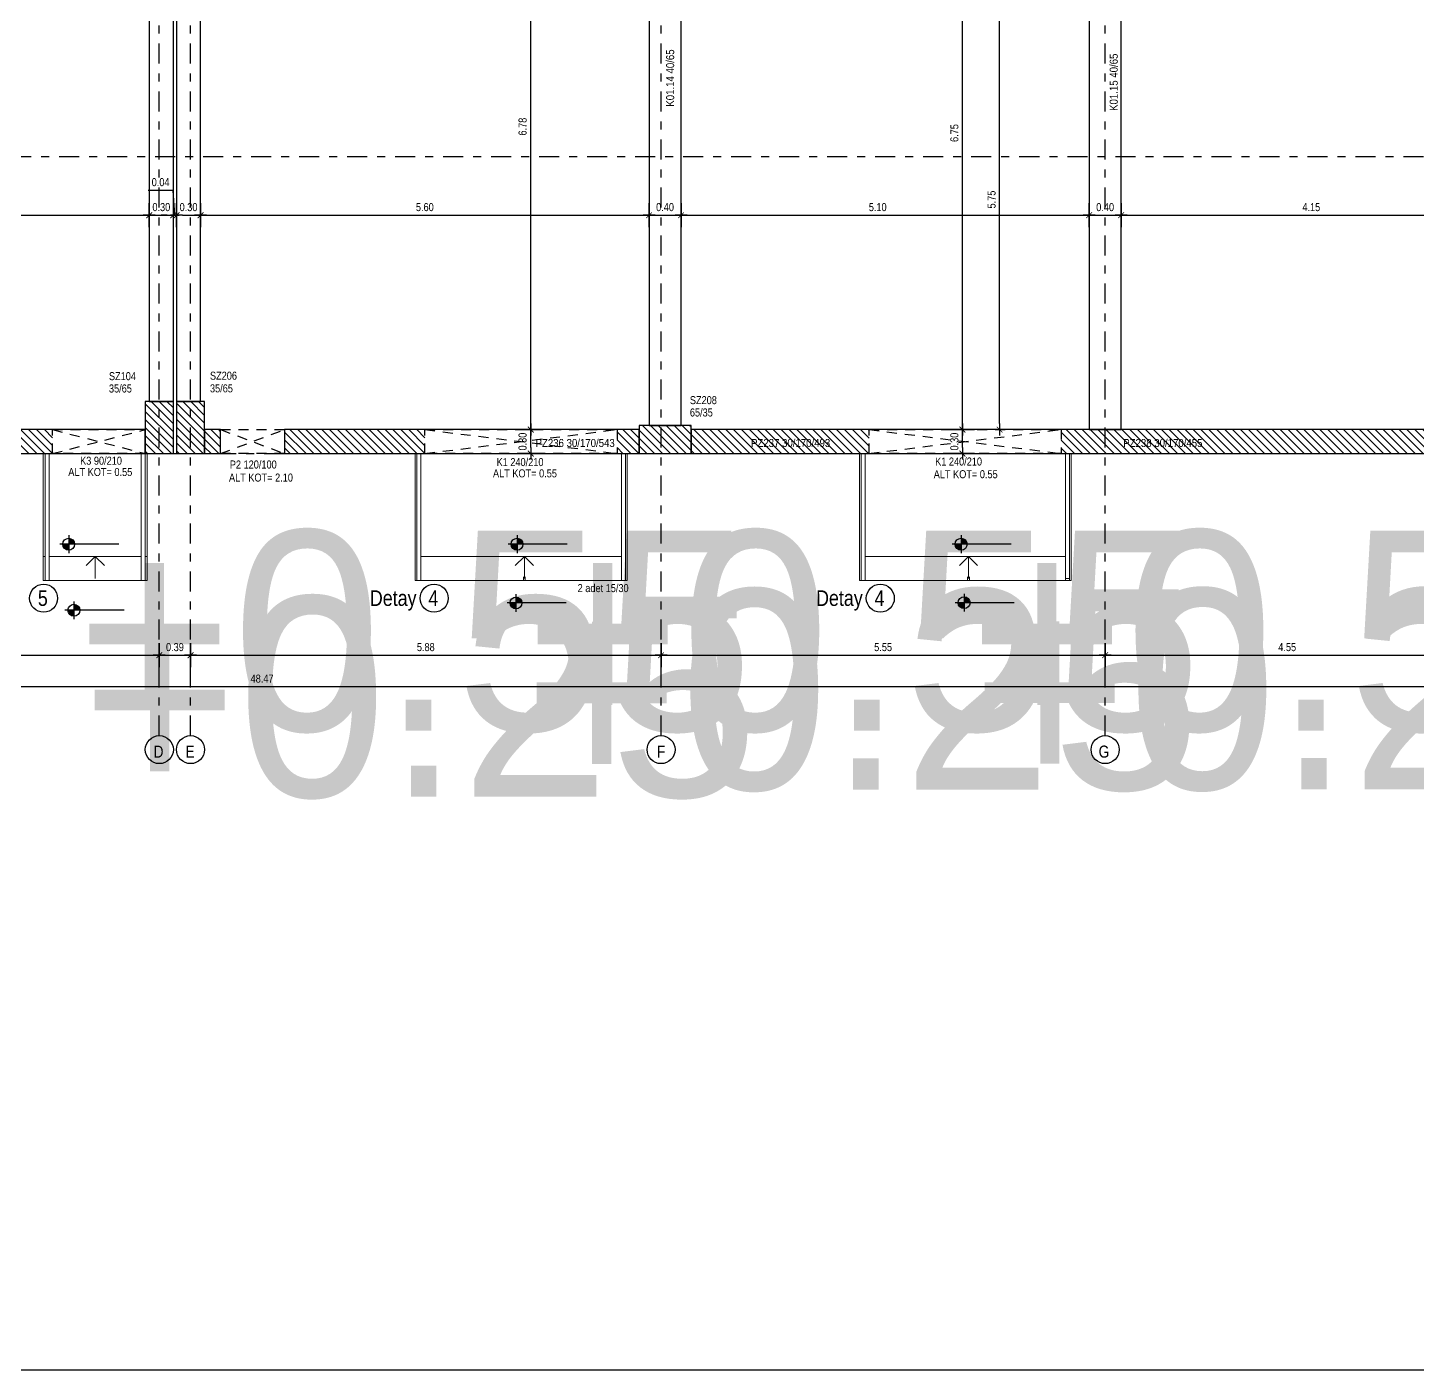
# Model space of a CAD drawing. Header units: metres. Extents: x 419734 to 420376, y 4564732 to 4565123.
# Drawn here: x 419892.93 to 419910.3, y 4565080.8 to 4565097.58 of the extents above; entities that cross this region are included whole.
import ezdxf
from ezdxf.enums import TextEntityAlignment as Align

# ---------------------------------------------------------------- set-up
doc = ezdxf.new("R2018")
doc.units = ezdxf.units.M
doc.linetypes.add('NASCOSTA', pattern=[0.375, 0.25, -0.125])
doc.linetypes.add('TRATTO-PUNTO', pattern=[1, 0.5, -0.25, 0, -0.25])
doc.layers.get('Defpoints').update_dxf_attribs({"color": 5})
for name, color, linetype in [('SW_ASSI', 7, 'TRATTO-PUNTO'), ('SW_CANDELE', 252, 'Continuous'), ('SW_DIM', 33, 'Continuous'), ('SW_DIR', 33, 'Continuous'), ('SW_MAGRONE', 2, 'Continuous'), ('SW_QUOTE', 1, 'Continuous'), ('SW_SEZIONI_CARPENTERIA', 4, 'Continuous'), ('SW_TRATT_GRIGIO', 252, 'NASCOSTA'), ('SW_TRATTEGGIO_252', 252, 'Continuous'), ('SW_TXT_TESTI', 1, 'Continuous')]:
    doc.layers.add(name, color=color, linetype=linetype)
doc.layers.add('SWS_ARC_Sottili-01', color=9, linetype='Continuous', lineweight=15)
doc.layers.add('SWS_STR_Sottili-01', color=9, linetype='Continuous', lineweight=15)
doc.styles.add('Arial Narrow_5', font='ARIALN.TTF', dxfattribs={"height": 0.5})
doc.styles.get("Standard").update_dxf_attribs({"font": 'arial.ttf'})
doc.styles.add('SWS', font='ARIALN.TTF')
doc.dimstyles.new('DIM-SW-50_m', dxfattribs={"dimtxt": 0.1, "dimasz": 0.075, "dimexe": 0.125, "dimexo": 0.125, "dimgap": 0.05, "dimtad": 1, "dimzin": 1, "dimdsep": 46, "dimtxsty": 'SWS', "dimblk1": 'D', "dimblk2": 'D', "dimsah": 1, "dimcen": 0.0075, "dimdle": 0.0625, "dimse1": 1, "dimse2": 1, "dimclrd": 256, "dimclre": 256, "dimclrt": 256, "dimazin": 0, "dimtfac": 0.75, "dimtmove": 1, "dimatfit": 3, "dimldrblk": 'D', "dimfxl": 0.125, "dimtvp": 1.5, "dimtolj": 1, "dimtzin": 0, "dimarcsym": 0})
pattern_1 = [(135, (419843.80018, 4565196.05052), (-0.049497475, -0.049497475), [])]

# ---------------------------------------------------------------- blocks, each defined once
blk = doc.blocks.new('D')
for p, q in [((-1, 0), (1, 0)), ((0, 2), (0, -2))]:
    blk.add_line(p, q)
at = {"const_width": 0.141}
blk.add_lwpolyline([(0.48, 0.48), (-0.48, -0.48)], dxfattribs=at)
blk = doc.blocks.new('*D428')
at = {"layer": 'Defpoints', "color": 0, "ltscale": 0.5, "transparency": 16777216}
for p in [(419887.248, 4565095.232), (419894.453, 4565095.237), (419894.453, 4565095.235)]:
    blk.add_point(p, dxfattribs=at)
at = {"layer": 'SW_DIM', "lineweight": -2, "ltscale": 0.5, "transparency": 16777216}
blk.add_line((419887.323, 4565095.237), (419894.378, 4565095.237), dxfattribs=at)
at = {"layer": 'SW_DIM', "lineweight": -2, "ltscale": 0.5, "transparency": 16777216, "xscale": 0.075, "yscale": 0.075, "zscale": 0.075, "rotation": 180}
blk.add_blockref('D', (419887.248, 4565095.237), dxfattribs=at)
at = {"layer": 'SW_DIM', "lineweight": -2, "ltscale": 0.5, "transparency": 16777216, "xscale": 0.075, "yscale": 0.075, "zscale": 0.075}
blk.add_blockref('D', (419894.453, 4565095.237), dxfattribs=at)
at = {"layer": 'SW_DIM', "ltscale": 0.5, "transparency": 16777216, "insert": (419890.851, 4565095.337), "char_height": 0.1, "attachment_point": 5, "style": 'SWS'}
blk.add_mtext('\\A1;7.21', dxfattribs=at)
blk = doc.blocks.new('*D429')
at = {"layer": 'Defpoints', "color": 0, "ltscale": 0.5, "transparency": 16777216}
for p in [(419894.453, 4565095.235), (419894.753, 4565095.237), (419894.753, 4565095.223)]:
    blk.add_point(p, dxfattribs=at)
at = {"layer": 'SW_DIM', "lineweight": -2, "ltscale": 0.5, "transparency": 16777216}
blk.add_line((419894.528, 4565095.237), (419894.678, 4565095.237), dxfattribs=at)
at = {"layer": 'SW_DIM', "lineweight": -2, "ltscale": 0.5, "transparency": 16777216, "xscale": 0.075, "yscale": 0.075, "zscale": 0.075, "rotation": 180}
blk.add_blockref('D', (419894.453, 4565095.237), dxfattribs=at)
at = {"layer": 'SW_DIM', "lineweight": -2, "ltscale": 0.5, "transparency": 16777216, "xscale": 0.075, "yscale": 0.075, "zscale": 0.075}
blk.add_blockref('D', (419894.753, 4565095.237), dxfattribs=at)
at = {"layer": 'SW_DIM', "ltscale": 0.5, "transparency": 16777216, "insert": (419894.603, 4565095.338), "char_height": 0.1, "attachment_point": 5, "style": 'SWS'}
blk.add_mtext('\\A1;0.30', dxfattribs=at)
blk = doc.blocks.new('*D430')
at = {"layer": 'Defpoints', "color": 0, "ltscale": 0.5, "transparency": 16777216}
for p in [(419894.793, 4565095.237), (419894.793, 4565095.237), (419894.753, 4565095.223)]:
    blk.add_point(p, dxfattribs=at)
at = {"layer": 'SW_DIM', "lineweight": -2, "ltscale": 0.5, "transparency": 16777216}
for p, q in [((419894.75, 4565095.548), (419894.437, 4565095.548)), ((419894.773, 4565095.237), (419894.75, 4565095.548)), ((419894.678, 4565095.237), (419894.603, 4565095.237)), ((419894.753, 4565095.237), (419894.793, 4565095.237)), ((419894.753, 4565095.237), (419894.793, 4565095.237)), ((419894.868, 4565095.237), (419894.943, 4565095.237))]:
    blk.add_line(p, q, dxfattribs=at)
at = {"layer": 'SW_DIM', "lineweight": -2, "ltscale": 0.5, "transparency": 16777216, "xscale": 0.075, "yscale": 0.075, "zscale": 0.075}
blk.add_blockref('D', (419894.753, 4565095.237), dxfattribs=at)
at = {"layer": 'SW_DIM', "lineweight": -2, "ltscale": 0.5, "transparency": 16777216, "xscale": 0.075, "yscale": 0.075, "zscale": 0.075, "rotation": 180}
blk.add_blockref('D', (419894.793, 4565095.237), dxfattribs=at)
at = {"layer": 'SW_DIM', "ltscale": 0.5, "transparency": 16777216, "insert": (419894.594, 4565095.65), "char_height": 0.1, "attachment_point": 5, "style": 'SWS'}
blk.add_mtext('\\A1;0.04', dxfattribs=at)
blk = doc.blocks.new('*D431')
at = {"layer": 'Defpoints', "color": 0, "ltscale": 0.5, "transparency": 16777216}
for p in [(419894.793, 4565095.237), (419895.093, 4565095.237), (419895.093, 4565095.235)]:
    blk.add_point(p, dxfattribs=at)
at = {"layer": 'SW_DIM', "lineweight": -2, "ltscale": 0.5, "transparency": 16777216}
blk.add_line((419894.868, 4565095.237), (419895.018, 4565095.237), dxfattribs=at)
at = {"layer": 'SW_DIM', "lineweight": -2, "ltscale": 0.5, "transparency": 16777216, "xscale": 0.075, "yscale": 0.075, "zscale": 0.075, "rotation": 180}
blk.add_blockref('D', (419894.793, 4565095.237), dxfattribs=at)
at = {"layer": 'SW_DIM', "lineweight": -2, "ltscale": 0.5, "transparency": 16777216, "xscale": 0.075, "yscale": 0.075, "zscale": 0.075}
blk.add_blockref('D', (419895.093, 4565095.237), dxfattribs=at)
at = {"layer": 'SW_DIM', "ltscale": 0.5, "transparency": 16777216, "insert": (419894.943, 4565095.338), "char_height": 0.1, "attachment_point": 5, "style": 'SWS'}
blk.add_mtext('\\A1;0.30', dxfattribs=at)
blk = doc.blocks.new('*D432')
at = {"layer": 'Defpoints', "color": 0, "ltscale": 0.5, "transparency": 16777216}
for p in [(419895.093, 4565095.235), (419900.698, 4565095.237), (419900.698, 4565095.236)]:
    blk.add_point(p, dxfattribs=at)
at = {"layer": 'SW_DIM', "lineweight": -2, "ltscale": 0.5, "transparency": 16777216}
blk.add_line((419895.168, 4565095.237), (419900.623, 4565095.237), dxfattribs=at)
at = {"layer": 'SW_DIM', "lineweight": -2, "ltscale": 0.5, "transparency": 16777216, "xscale": 0.075, "yscale": 0.075, "zscale": 0.075, "rotation": 180}
blk.add_blockref('D', (419895.093, 4565095.237), dxfattribs=at)
at = {"layer": 'SW_DIM', "lineweight": -2, "ltscale": 0.5, "transparency": 16777216, "xscale": 0.075, "yscale": 0.075, "zscale": 0.075}
blk.add_blockref('D', (419900.698, 4565095.237), dxfattribs=at)
at = {"layer": 'SW_DIM', "ltscale": 0.5, "transparency": 16777216, "insert": (419897.896, 4565095.338), "char_height": 0.1, "attachment_point": 5, "style": 'SWS'}
blk.add_mtext('\\A1;5.60', dxfattribs=at)
blk = doc.blocks.new('*D433')
at = {"layer": 'Defpoints', "color": 0, "ltscale": 0.5, "transparency": 16777216}
for p in [(419900.698, 4565095.236), (419901.098, 4565095.237), (419901.098, 4565095.236)]:
    blk.add_point(p, dxfattribs=at)
at = {"layer": 'SW_DIM', "lineweight": -2, "ltscale": 0.5, "transparency": 16777216}
blk.add_line((419900.773, 4565095.237), (419901.023, 4565095.237), dxfattribs=at)
at = {"layer": 'SW_DIM', "lineweight": -2, "ltscale": 0.5, "transparency": 16777216, "xscale": 0.075, "yscale": 0.075, "zscale": 0.075, "rotation": 180}
blk.add_blockref('D', (419900.698, 4565095.237), dxfattribs=at)
at = {"layer": 'SW_DIM', "lineweight": -2, "ltscale": 0.5, "transparency": 16777216, "xscale": 0.075, "yscale": 0.075, "zscale": 0.075}
blk.add_blockref('D', (419901.098, 4565095.237), dxfattribs=at)
at = {"layer": 'SW_DIM', "ltscale": 0.5, "transparency": 16777216, "insert": (419900.898, 4565095.338), "char_height": 0.1, "attachment_point": 5, "style": 'SWS'}
blk.add_mtext('\\A1;0.40', dxfattribs=at)
blk = doc.blocks.new('*D434')
at = {"layer": 'Defpoints', "color": 0, "ltscale": 0.5, "transparency": 16777216}
for p in [(419901.098, 4565095.236), (419906.198, 4565095.237), (419906.198, 4565095.206)]:
    blk.add_point(p, dxfattribs=at)
at = {"layer": 'SW_DIM', "lineweight": -2, "ltscale": 0.5, "transparency": 16777216}
blk.add_line((419901.173, 4565095.237), (419906.123, 4565095.237), dxfattribs=at)
at = {"layer": 'SW_DIM', "lineweight": -2, "ltscale": 0.5, "transparency": 16777216, "xscale": 0.075, "yscale": 0.075, "zscale": 0.075, "rotation": 180}
blk.add_blockref('D', (419901.098, 4565095.237), dxfattribs=at)
at = {"layer": 'SW_DIM', "lineweight": -2, "ltscale": 0.5, "transparency": 16777216, "xscale": 0.075, "yscale": 0.075, "zscale": 0.075}
blk.add_blockref('D', (419906.198, 4565095.237), dxfattribs=at)
at = {"layer": 'SW_DIM', "ltscale": 0.5, "transparency": 16777216, "insert": (419903.556, 4565095.338), "char_height": 0.1, "attachment_point": 5, "style": 'SWS'}
blk.add_mtext('\\A1;5.10', dxfattribs=at)
blk = doc.blocks.new('*D435')
at = {"layer": 'Defpoints', "color": 0, "ltscale": 0.5, "transparency": 16777216}
for p in [(419906.598, 4565095.237), (419906.198, 4565095.206), (419906.598, 4565095.197)]:
    blk.add_point(p, dxfattribs=at)
at = {"layer": 'SW_DIM', "lineweight": -2, "ltscale": 0.5, "transparency": 16777216}
blk.add_line((419906.273, 4565095.237), (419906.523, 4565095.237), dxfattribs=at)
at = {"layer": 'SW_DIM', "lineweight": -2, "ltscale": 0.5, "transparency": 16777216, "xscale": 0.075, "yscale": 0.075, "zscale": 0.075, "rotation": 180}
blk.add_blockref('D', (419906.198, 4565095.237), dxfattribs=at)
at = {"layer": 'SW_DIM', "lineweight": -2, "ltscale": 0.5, "transparency": 16777216, "xscale": 0.075, "yscale": 0.075, "zscale": 0.075}
blk.add_blockref('D', (419906.598, 4565095.237), dxfattribs=at)
at = {"layer": 'SW_DIM', "ltscale": 0.5, "transparency": 16777216, "insert": (419906.398, 4565095.338), "char_height": 0.1, "attachment_point": 5, "style": 'SWS'}
blk.add_mtext('\\A1;0.40', dxfattribs=at)
blk = doc.blocks.new('*D436')
at = {"layer": 'Defpoints', "color": 0, "ltscale": 0.5, "transparency": 16777216}
for p in [(419910.748, 4565095.237), (419906.598, 4565095.197), (419910.748, 4565095.206)]:
    blk.add_point(p, dxfattribs=at)
at = {"layer": 'SW_DIM', "lineweight": -2, "ltscale": 0.5, "transparency": 16777216}
blk.add_line((419906.673, 4565095.237), (419910.673, 4565095.237), dxfattribs=at)
at = {"layer": 'SW_DIM', "lineweight": -2, "ltscale": 0.5, "transparency": 16777216, "xscale": 0.075, "yscale": 0.075, "zscale": 0.075, "rotation": 180}
blk.add_blockref('D', (419906.598, 4565095.237), dxfattribs=at)
at = {"layer": 'SW_DIM', "lineweight": -2, "ltscale": 0.5, "transparency": 16777216, "xscale": 0.075, "yscale": 0.075, "zscale": 0.075}
blk.add_blockref('D', (419910.748, 4565095.237), dxfattribs=at)
at = {"layer": 'SW_DIM', "ltscale": 0.5, "transparency": 16777216, "insert": (419908.974, 4565095.338), "char_height": 0.1, "attachment_point": 5, "style": 'SWS'}
blk.add_mtext('\\A1;4.15', dxfattribs=at)
blk = doc.blocks.new('*D452')
at = {"layer": 'Defpoints', "color": 0, "ltscale": 0.5, "transparency": 16777216}
for p in [(419899.219, 4565092.558), (419899.219, 4565092.558), (419899.219, 4565092.258)]:
    blk.add_point(p, dxfattribs=at)
at = {"layer": 'SW_DIM', "lineweight": -2, "ltscale": 0.5, "transparency": 16777216}
blk.add_line((419899.219, 4565092.333), (419899.219, 4565092.483), dxfattribs=at)
at = {"layer": 'SW_DIM', "lineweight": -2, "ltscale": 0.5, "transparency": 16777216, "xscale": 0.075, "yscale": 0.075, "zscale": 0.075}
for p, rotation in [((419899.219, 4565092.558), 90), ((419899.219, 4565092.258), 270)]:
    blk.add_blockref('D', p, dxfattribs=dict(at, rotation=rotation))
at = {"layer": 'SW_DIM', "ltscale": 0.5, "transparency": 16777216, "insert": (419899.118, 4565092.408), "char_height": 0.1, "attachment_point": 5, "rotation": 90, "style": 'SWS'}
blk.add_mtext('\\A1;0.30', dxfattribs=at)
blk = doc.blocks.new('*D453')
at = {"layer": 'Defpoints', "color": 0, "ltscale": 0.5, "transparency": 16777216}
for p in [(419899.219, 4565099.333), (419899.225, 4565099.333), (419899.219, 4565092.558)]:
    blk.add_point(p, dxfattribs=at)
at = {"layer": 'SW_DIM', "lineweight": -2, "ltscale": 0.5, "transparency": 16777216}
blk.add_line((419899.219, 4565092.633), (419899.219, 4565099.258), dxfattribs=at)
at = {"layer": 'SW_DIM', "lineweight": -2, "ltscale": 0.5, "transparency": 16777216, "xscale": 0.075, "yscale": 0.075, "zscale": 0.075}
for p, rotation in [((419899.219, 4565099.333), 90), ((419899.219, 4565092.558), 270)]:
    blk.add_blockref('D', p, dxfattribs=dict(at, rotation=rotation))
at = {"layer": 'SW_DIM', "ltscale": 0.5, "transparency": 16777216, "insert": (419899.118, 4565096.344), "char_height": 0.1, "attachment_point": 5, "rotation": 90, "style": 'SWS'}
blk.add_mtext('\\A1;6.78', dxfattribs=at)
blk = doc.blocks.new('*D457')
at = {"layer": 'Defpoints', "color": 0, "ltscale": 0.5, "transparency": 16777216}
for p in [(419904.615, 4565092.558), (419904.615, 4565092.558), (419904.615, 4565092.258)]:
    blk.add_point(p, dxfattribs=at)
at = {"layer": 'SW_DIM', "lineweight": -2, "ltscale": 0.5, "transparency": 16777216}
blk.add_line((419904.615, 4565092.333), (419904.615, 4565092.483), dxfattribs=at)
at = {"layer": 'SW_DIM', "lineweight": -2, "ltscale": 0.5, "transparency": 16777216, "xscale": 0.075, "yscale": 0.075, "zscale": 0.075}
for p, rotation in [((419904.615, 4565092.558), 90), ((419904.615, 4565092.258), 270)]:
    blk.add_blockref('D', p, dxfattribs=dict(at, rotation=rotation))
at = {"layer": 'SW_DIM', "ltscale": 0.5, "transparency": 16777216, "insert": (419904.514, 4565092.408), "char_height": 0.1, "attachment_point": 5, "rotation": 90, "style": 'SWS'}
blk.add_mtext('\\A1;0.30', dxfattribs=at)
blk = doc.blocks.new('*D458')
at = {"layer": 'Defpoints', "color": 0, "ltscale": 0.5, "transparency": 16777216}
for p in [(419904.615, 4565099.308), (419904.62, 4565099.308), (419904.615, 4565092.558)]:
    blk.add_point(p, dxfattribs=at)
at = {"layer": 'SW_DIM', "lineweight": -2, "ltscale": 0.5, "transparency": 16777216}
blk.add_line((419904.615, 4565092.633), (419904.615, 4565099.233), dxfattribs=at)
at = {"layer": 'SW_DIM', "lineweight": -2, "ltscale": 0.5, "transparency": 16777216, "xscale": 0.075, "yscale": 0.075, "zscale": 0.075}
for p, rotation in [((419904.615, 4565099.308), 90), ((419904.615, 4565092.558), 270)]:
    blk.add_blockref('D', p, dxfattribs=dict(at, rotation=rotation))
at = {"layer": 'SW_DIM', "ltscale": 0.5, "transparency": 16777216, "insert": (419904.514, 4565096.264), "char_height": 0.1, "attachment_point": 5, "rotation": 90, "style": 'SWS'}
blk.add_mtext('\\A1;6.75', dxfattribs=at)
blk = doc.blocks.new('*D482')
at = {"layer": 'Defpoints', "color": 0, "ltscale": 0.5, "transparency": 16777216}
for p in [(419886.998, 4565089.738), (419894.578, 4565089.738), (419894.578, 4565089.738)]:
    blk.add_point(p, dxfattribs=at)
at = {"layer": 'SW_DIM', "lineweight": -2, "ltscale": 0.5, "transparency": 16777216}
blk.add_line((419887.073, 4565089.738), (419894.503, 4565089.738), dxfattribs=at)
at = {"layer": 'SW_DIM', "lineweight": -2, "ltscale": 0.5, "transparency": 16777216, "xscale": 0.075, "yscale": 0.075, "zscale": 0.075, "rotation": 180}
blk.add_blockref('D', (419886.998, 4565089.738), dxfattribs=at)
at = {"layer": 'SW_DIM', "lineweight": -2, "ltscale": 0.5, "transparency": 16777216, "xscale": 0.075, "yscale": 0.075, "zscale": 0.075}
blk.add_blockref('D', (419894.578, 4565089.738), dxfattribs=at)
at = {"layer": 'SW_DIM', "ltscale": 0.5, "transparency": 16777216, "insert": (419890.788, 4565089.839), "char_height": 0.1, "attachment_point": 5, "style": 'SWS'}
blk.add_mtext('\\A1;7.58', dxfattribs=at)
blk = doc.blocks.new('*D483')
at = {"layer": 'Defpoints', "color": 0, "ltscale": 0.5, "transparency": 16777216}
for p in [(419894.578, 4565089.738), (419894.968, 4565089.738), (419894.968, 4565089.738)]:
    blk.add_point(p, dxfattribs=at)
at = {"layer": 'SW_DIM', "lineweight": -2, "ltscale": 0.5, "transparency": 16777216}
blk.add_line((419894.653, 4565089.738), (419894.893, 4565089.738), dxfattribs=at)
at = {"layer": 'SW_DIM', "lineweight": -2, "ltscale": 0.5, "transparency": 16777216, "xscale": 0.075, "yscale": 0.075, "zscale": 0.075, "rotation": 180}
blk.add_blockref('D', (419894.578, 4565089.738), dxfattribs=at)
at = {"layer": 'SW_DIM', "lineweight": -2, "ltscale": 0.5, "transparency": 16777216, "xscale": 0.075, "yscale": 0.075, "zscale": 0.075}
blk.add_blockref('D', (419894.968, 4565089.738), dxfattribs=at)
at = {"layer": 'SW_DIM', "ltscale": 0.5, "transparency": 16777216, "insert": (419894.773, 4565089.839), "char_height": 0.1, "attachment_point": 5, "style": 'SWS'}
blk.add_mtext('\\A1;0.39', dxfattribs=at)
blk = doc.blocks.new('*D484')
at = {"layer": 'Defpoints', "color": 0, "ltscale": 0.5, "transparency": 16777216}
for p in [(419894.968, 4565089.738), (419900.848, 4565089.738), (419900.848, 4565089.738)]:
    blk.add_point(p, dxfattribs=at)
at = {"layer": 'SW_DIM', "lineweight": -2, "ltscale": 0.5, "transparency": 16777216}
blk.add_line((419895.043, 4565089.738), (419900.773, 4565089.738), dxfattribs=at)
at = {"layer": 'SW_DIM', "lineweight": -2, "ltscale": 0.5, "transparency": 16777216, "xscale": 0.075, "yscale": 0.075, "zscale": 0.075, "rotation": 180}
blk.add_blockref('D', (419894.968, 4565089.738), dxfattribs=at)
at = {"layer": 'SW_DIM', "lineweight": -2, "ltscale": 0.5, "transparency": 16777216, "xscale": 0.075, "yscale": 0.075, "zscale": 0.075}
blk.add_blockref('D', (419900.848, 4565089.738), dxfattribs=at)
at = {"layer": 'SW_DIM', "ltscale": 0.5, "transparency": 16777216, "insert": (419897.908, 4565089.839), "char_height": 0.1, "attachment_point": 5, "style": 'SWS'}
blk.add_mtext('\\A1;5.88', dxfattribs=at)
blk = doc.blocks.new('*D485')
at = {"layer": 'Defpoints', "color": 0, "ltscale": 0.5, "transparency": 16777216}
for p in [(419900.848, 4565089.738), (419906.398, 4565089.738), (419906.398, 4565089.738)]:
    blk.add_point(p, dxfattribs=at)
at = {"layer": 'SW_DIM', "lineweight": -2, "ltscale": 0.5, "transparency": 16777216}
blk.add_line((419900.923, 4565089.738), (419906.323, 4565089.738), dxfattribs=at)
at = {"layer": 'SW_DIM', "lineweight": -2, "ltscale": 0.5, "transparency": 16777216, "xscale": 0.075, "yscale": 0.075, "zscale": 0.075, "rotation": 180}
blk.add_blockref('D', (419900.848, 4565089.738), dxfattribs=at)
at = {"layer": 'SW_DIM', "lineweight": -2, "ltscale": 0.5, "transparency": 16777216, "xscale": 0.075, "yscale": 0.075, "zscale": 0.075}
blk.add_blockref('D', (419906.398, 4565089.738), dxfattribs=at)
at = {"layer": 'SW_DIM', "ltscale": 0.5, "transparency": 16777216, "insert": (419903.623, 4565089.839), "char_height": 0.1, "attachment_point": 5, "style": 'SWS'}
blk.add_mtext('\\A1;5.55', dxfattribs=at)
blk = doc.blocks.new('*D486')
at = {"layer": 'Defpoints', "color": 0, "ltscale": 0.5, "transparency": 16777216}
for p in [(419906.398, 4565089.738), (419910.948, 4565089.738), (419910.948, 4565089.738)]:
    blk.add_point(p, dxfattribs=at)
at = {"layer": 'SW_DIM', "lineweight": -2, "ltscale": 0.5, "transparency": 16777216}
blk.add_line((419906.473, 4565089.738), (419910.873, 4565089.738), dxfattribs=at)
at = {"layer": 'SW_DIM', "lineweight": -2, "ltscale": 0.5, "transparency": 16777216, "xscale": 0.075, "yscale": 0.075, "zscale": 0.075, "rotation": 180}
blk.add_blockref('D', (419906.398, 4565089.738), dxfattribs=at)
at = {"layer": 'SW_DIM', "lineweight": -2, "ltscale": 0.5, "transparency": 16777216, "xscale": 0.075, "yscale": 0.075, "zscale": 0.075}
blk.add_blockref('D', (419910.948, 4565089.738), dxfattribs=at)
at = {"layer": 'SW_DIM', "ltscale": 0.5, "transparency": 16777216, "insert": (419908.673, 4565089.839), "char_height": 0.1, "attachment_point": 5, "style": 'SWS'}
blk.add_mtext('\\A1;4.55', dxfattribs=at)
blk = doc.blocks.new('*D489')
at = {"layer": 'Defpoints', "color": 0, "ltscale": 0.5, "transparency": 16777216}
for p in [(419871.625, 4565089.738), (419920.098, 4565089.738), (419871.625, 4565089.344)]:
    blk.add_point(p, dxfattribs=at)
at = {"layer": 'SW_DIM', "lineweight": -2, "ltscale": 0.5, "transparency": 16777216}
blk.add_line((419920.023, 4565089.344), (419871.7, 4565089.344), dxfattribs=at)
at = {"layer": 'SW_DIM', "lineweight": -2, "ltscale": 0.5, "transparency": 16777216, "xscale": 0.075, "yscale": 0.075, "zscale": 0.075, "rotation": 180}
blk.add_blockref('D', (419871.625, 4565089.344), dxfattribs=at)
at = {"layer": 'SW_DIM', "lineweight": -2, "ltscale": 0.5, "transparency": 16777216, "xscale": 0.075, "yscale": 0.075, "zscale": 0.075}
blk.add_blockref('D', (419920.098, 4565089.344), dxfattribs=at)
at = {"layer": 'SW_DIM', "ltscale": 0.5, "transparency": 16777216, "insert": (419895.862, 4565089.445), "char_height": 0.1, "attachment_point": 5, "style": 'SWS'}
blk.add_mtext('\\A1;48.47', dxfattribs=at)
blk = doc.blocks.new('*U189')
h = blk.add_hatch(color=256)
h.dxf.hatch_style = 1
h.paths.add_polyline_path([(0, 0), (-0.00149, 0, 0.198912), (-0.00105, -0.00105, 0.198912), (0, -0.00149)])
h.paths.add_polyline_path([(0.00149, 0, 0.198912), (0.00105, 0.00105, 0.198912), (0, 0.00149), (0, 0)])
for p, q in [((0.01253, 0), (-0.00223, 0)), ((0, 0.00223), (0, -0.00223))]:
    blk.add_line(p, q)
blk.add_circle((0, 0), 0.00149)
at = {"color": 2, "lineweight": 30, "flags": 104}
blk.add_attdef('TRAC', text='', height=0.0025, dxfattribs=at).set_placement((0.00191, 0.00337), align=Align.TOP_LEFT)
blk = doc.blocks.new('*D502')
at = {"layer": 'Defpoints', "color": 0, "ltscale": 0.5, "transparency": 16777216}
for p in [(419905.079, 4565098.308), (419905.348, 4565098.308), (419905.497, 4565092.558)]:
    blk.add_point(p, dxfattribs=at)
at = {"layer": 'SW_DIM', "lineweight": -2, "ltscale": 0.5, "transparency": 16777216}
blk.add_line((419905.079, 4565092.633), (419905.079, 4565098.233), dxfattribs=at)
at = {"layer": 'SW_DIM', "lineweight": -2, "ltscale": 0.5, "transparency": 16777216, "xscale": 0.075, "yscale": 0.075, "zscale": 0.075}
for p, rotation in [((419905.079, 4565098.308), 90), ((419905.079, 4565092.558), 270)]:
    blk.add_blockref('D', p, dxfattribs=dict(at, rotation=rotation))
at = {"layer": 'SW_DIM', "ltscale": 0.5, "transparency": 16777216, "insert": (419904.979, 4565095.433), "char_height": 0.1, "attachment_point": 5, "rotation": 90, "style": 'SWS'}
blk.add_mtext('\\A1;5.75', dxfattribs=at)

msp = doc.modelspace()

# ---------------------------------------------------------------- hatches: boundary and pattern name
at = {"layer": 'SW_TRATTEGGIO_252'}
h = msp.add_hatch(dxfattribs=at)
h.set_pattern_fill('_USER', color=256, scale=0.07, angle=135, pattern_type=0)
h.set_pattern_definition(pattern_1)
edge = h.paths.add_edge_path()
edge.add_line((419915.34817, 4565103.20843), (419915.34817, 4565099.60843))
edge.add_line((419915.34817, 4565099.60843), (419911.09817, 4565099.60843))
edge.add_line((419911.09817, 4565099.60843), (419911.09817, 4565102.20843))
edge.add_line((419911.09817, 4565102.20843), (419910.79817, 4565102.20843))
edge.add_line((419910.79817, 4565102.20843), (419910.79817, 4565099.60843))
edge.add_line((419910.79817, 4565099.60843), (419906.54817, 4565099.60843))
edge.add_line((419906.54817, 4565099.60843), (419906.54817, 4565102.20843))
edge.add_line((419906.54817, 4565102.20843), (419906.24817, 4565102.20843))
edge.add_line((419906.24817, 4565102.20843), (419906.24817, 4565099.60843))
edge.add_line((419906.24817, 4565099.60843), (419900.99817, 4565099.60843))
edge.add_line((419900.99817, 4565099.60843), (419900.99817, 4565102.20843))
edge.add_line((419900.99817, 4565102.20843), (419900.69817, 4565102.20843))
edge.add_line((419900.69817, 4565102.20843), (419900.69817, 4565099.30843))
edge.add_line((419900.69817, 4565099.30843), (419906.54817, 4565099.30843))
edge.add_line((419906.54817, 4565099.30843), (419910.79817, 4565099.30843))
edge.add_line((419910.79817, 4565099.30843), (419915.64817, 4565099.30843))
edge.add_line((419915.64817, 4565099.30843), (419915.64817, 4565103.2156))
h.paths.add_polyline_path([(419901.22317, 4565092.60843), (419900.57317, 4565092.60843), (419900.57317, 4565092.25843), (419901.22317, 4565092.25843)])
h.paths.add_polyline_path([(419876.04057, 4565099.90843), (419875.39057, 4565099.90843), (419875.39057, 4565099.25843), (419876.04057, 4565099.25843)])
h.paths.add_polyline_path([(419879.90571, 4565099.90843), (419879.25571, 4565099.90843), (419879.25571, 4565099.25843), (419879.90571, 4565099.25843)])
h.paths.add_polyline_path([(419871.97544, 4565099.90843), (419871.62544, 4565099.90843), (419871.62544, 4565099.25843), (419871.97544, 4565099.25843)])
h.paths.add_polyline_path([(419879.90571, 4565092.60843), (419879.25571, 4565092.60843), (419879.25571, 4565092.25843), (419879.90571, 4565092.25843)])
h.paths.add_polyline_path([(419895.14317, 4565092.90843), (419894.79317, 4565092.90843), (419894.79317, 4565092.25843), (419895.14317, 4565092.25843)])
h.paths.add_polyline_path([(419894.75317, 4565092.90843), (419894.40317, 4565092.90843), (419894.40317, 4565092.25843), (419894.75317, 4565092.25843)])
h.paths.add_polyline_path([(419895.14317, 4565105.40843), (419894.79317, 4565105.40843), (419894.79317, 4565104.75843), (419895.14317, 4565104.75843)])
h.paths.add_polyline_path([(419894.75317, 4565105.40843), (419894.40317, 4565105.40843), (419894.40317, 4565104.75843), (419894.75317, 4565104.75843)])
h.paths.add_polyline_path([(419896.14317, 4565105.40843), (419895.14317, 4565105.40843), (419895.14317, 4565105.10843), (419896.14317, 4565105.10843)])
h.paths.add_polyline_path([(419877.15571, 4565105.10843), (419877.15571, 4565105.40843), (419871.62544, 4565105.40843), (419871.62544, 4565099.90843), (419871.92544, 4565099.90843), (419871.92544, 4565105.10843)])
h.paths.add_polyline_path([(419881.45871, 4565105.10843), (419881.45871, 4565105.40843), (419879.85591, 4565105.40843), (419878.95571, 4565105.40843), (419878.95571, 4565105.10843)])
h.paths.add_polyline_path([(419889.20494, 4565105.10843), (419889.20494, 4565105.40843), (419885.06271, 4565105.40843), (419885.06271, 4565105.10843)])
h.paths.add_polyline_path([(419892.80894, 4565105.40843), (419892.80894, 4565105.10843), (419894.40317, 4565105.10843), (419894.40317, 4565105.40843)])
h.paths.add_polyline_path([(419897.89817, 4565105.10843), (419897.89817, 4565105.40843), (419896.14317, 4565105.40843), (419896.14317, 4565105.10843)])
h.paths.add_polyline_path([(419902.47317, 4565105.10843), (419902.47317, 4565105.40843), (419900.59837, 4565105.40843), (419900.29817, 4565105.40843), (419900.29817, 4565105.10843), (419900.59837, 4565105.10843), (419900.69817, 4565105.10843), (419900.69817, 4565103.20843), (419900.99817, 4565103.20843), (419900.99817, 4565105.10843)])
h.paths.add_polyline_path([(419907.52317, 4565105.10843), (419907.52317, 4565105.40843), (419904.87317, 4565105.40843), (419904.87317, 4565105.10843), (419906.24817, 4565105.10843), (419906.24817, 4565103.20843), (419906.54817, 4565103.20843), (419906.54817, 4565105.10843)])
h.paths.add_polyline_path([(419912.07317, 4565105.10843), (419912.07317, 4565105.40843), (419909.92317, 4565105.40843), (419909.92317, 4565105.10843), (419910.79817, 4565105.10843), (419910.79817, 4565103.20843), (419911.09817, 4565103.20843), (419911.09817, 4565105.10843)])
h.paths.add_polyline_path([(419914.47317, 4565105.40843), (419914.47317, 4565105.10843), (419915.34817, 4565105.10843), (419915.34817, 4565103.20843), (419915.64817, 4565103.2156), (419915.64817, 4565105.10843), (419915.64817, 4565105.40843)])
h.paths.add_polyline_path([(419916.52317, 4565105.10843), (419916.52317, 4565105.40843), (419915.64817, 4565105.40843), (419915.64817, 4565105.10843)])
h.paths.add_polyline_path([(419916.89817, 4565092.25843), (419916.89817, 4565092.55843), (419916.14817, 4565092.55843), (419916.14817, 4565092.25843)])
h.paths.add_polyline_path([(419919.29817, 4565092.55843), (419919.29817, 4565092.25843), (419920.09817, 4565092.25843), (419920.09817, 4565099.90843), (419920.09817, 4565105.40843), (419918.92317, 4565105.40843), (419918.92317, 4565105.10843), (419919.79817, 4565105.10843), (419919.79817, 4565092.55843)])
h.paths.add_polyline_path([(419913.99817, 4565092.55843), (419913.99817, 4565092.25843), (419915.34817, 4565092.25843), (419915.34817, 4565092.55843)])
h.paths.add_polyline_path([(419905.84817, 4565092.55843), (419905.84817, 4565092.25843), (419911.59817, 4565092.25843), (419911.59817, 4565092.55843)])
h.paths.add_polyline_path([(419903.44817, 4565092.25843), (419903.44817, 4565092.55843), (419901.22317, 4565092.55843), (419901.22317, 4565092.25843)])
h.paths.add_polyline_path([(419900.29817, 4565092.55843), (419900.29817, 4565092.25843), (419900.57317, 4565092.25843), (419900.57317, 4565092.55843)])
h.paths.add_polyline_path([(419897.89817, 4565092.25843), (419897.89817, 4565092.55843), (419896.14317, 4565092.55843), (419896.14317, 4565092.25843)])
h.paths.add_polyline_path([(419893.24367, 4565092.25843), (419893.24367, 4565092.55843), (419879.90571, 4565092.55843), (419879.90571, 4565092.25843)])
h.paths.add_polyline_path([(419874.82544, 4565092.55843), (419874.82544, 4565092.25843), (419879.25571, 4565092.25843), (419879.25571, 4565092.55843)])
h.paths.add_polyline_path([(419872.42544, 4565092.25843), (419872.42544, 4565092.55843), (419871.92544, 4565092.55843), (419871.92544, 4565099.25843), (419871.62544, 4565099.25843), (419871.62544, 4565092.25843)])
h = msp.add_hatch(dxfattribs=at)
h.set_pattern_fill('_USER', color=256, scale=0.07, angle=135, pattern_type=0)
h.set_pattern_definition(pattern_1)
h.paths.add_polyline_path([(419895.34317, 4565092.55843), (419895.14317, 4565092.55843), (419895.14317, 4565092.25843), (419895.34317, 4565092.25843)])

# ---------------------------------------------------------------- linework, layer by layer
msp.add_lwpolyline([(420103.04921, 4565080.80209), (419805.79921, 4565080.80209), (419805.79921, 4565122.85209)])
at = {"layer": 'SW_ASSI', "color": 8, "ltscale": 0.5}
msp.add_line((419871.12544, 4565095.97093), (419921.28014, 4565095.97093), dxfattribs=at)
at = {"layer": 'SW_ASSI', "ltscale": 0.5}
for points in [[(419894.57817, 4565088.73286), (419894.57817, 4565112.65489)], [(419894.96817, 4565088.73286), (419894.96817, 4565112.65489)], [(419900.84817, 4565088.73286), (419900.84817, 4565112.65489)], [(419906.39817, 4565088.73286), (419906.39817, 4565112.65489)], [(419867.08971, 4565092.25843), (419921.73249, 4565092.25843)]]:
    msp.add_lwpolyline(points, dxfattribs=at)
at = {"layer": 'SW_CANDELE'}
for q in [(419899.02692, 4565090.8603), (419899.2532, 4565090.8603)]:
    msp.add_line((419899.14006, 4565090.97344), q, dxfattribs=at)
at = {"layer": 'SW_MAGRONE'}
for points in [[(419894.75317, 4565099.25843), (419894.45317, 4565099.25843), (419894.45317, 4565092.90843), (419894.75317, 4565092.90843)], [(419895.09317, 4565099.25843), (419894.79317, 4565099.25843), (419894.79317, 4565092.90843), (419895.09317, 4565092.90843)], [(419901.09817, 4565099.30843), (419900.69817, 4565099.30843), (419900.69817, 4565092.60843), (419901.09817, 4565092.60843)], [(419906.59817, 4565099.30843), (419906.19817, 4565099.30843), (419906.19817, 4565092.55843), (419906.59817, 4565092.55843)], [(419894.40317, 4565092.55843), (419887.27334, 4565092.55843), (419879.90571, 4565092.55843), (419879.90571, 4565092.25843), (419887.27334, 4565092.25843), (419894.40317, 4565092.25843)], [(419895.34317, 4565092.55843), (419895.14317, 4565092.55843), (419895.14317, 4565092.25843), (419895.34317, 4565092.25843)], [(419900.57317, 4565092.55843), (419896.14317, 4565092.55843), (419896.14317, 4565092.25843), (419900.57317, 4565092.25843)]]:
    msp.add_lwpolyline(points, close=True, dxfattribs=at)
msp.add_lwpolyline([(419915.34817, 4565092.55843), (419915.24837, 4565092.55843), (419910.69837, 4565092.55843), (419906.14837, 4565092.55843), (419901.22317, 4565092.55843), (419901.22317, 4565092.25843), (419906.14837, 4565092.25843), (419910.69837, 4565092.25843), (419915.24837, 4565092.25843), (419915.34817, 4565092.25843)], dxfattribs=at)
at = {"layer": 'SW_SEZIONI_CARPENTERIA'}
for points in [[(419894.75317, 4565092.90843), (419894.40317, 4565092.90843), (419894.40317, 4565092.25843), (419894.75317, 4565092.25843)], [(419895.14317, 4565092.90843), (419894.79317, 4565092.90843), (419894.79317, 4565092.25843), (419895.14317, 4565092.25843)], [(419901.22317, 4565092.60843), (419900.57317, 4565092.60843), (419900.57317, 4565092.25843), (419901.22317, 4565092.25843)]]:
    msp.add_lwpolyline(points, close=True, dxfattribs=at)
at = {"layer": 'SW_TRATT_GRIGIO', "ltscale": 0.5}
for points in [[(419893.24367, 4565092.25843), (419894.40317, 4565092.55843)], [(419893.24367, 4565092.55843), (419894.40317, 4565092.25843)], [(419895.34317, 4565092.25843), (419896.14317, 4565092.55843)], [(419895.34317, 4565092.55843), (419896.14317, 4565092.25843)], [(419897.89817, 4565092.25843), (419900.29817, 4565092.55843)], [(419897.89817, 4565092.55843), (419900.29817, 4565092.25843)], [(419903.44817, 4565092.25843), (419905.84817, 4565092.55843)], [(419903.44817, 4565092.55843), (419905.84817, 4565092.25843)]]:
    msp.add_lwpolyline(points, dxfattribs=at)
for points in [[(419893.24367, 4565092.55843), (419894.40317, 4565092.55843), (419894.40317, 4565092.25843), (419893.24367, 4565092.25843)], [(419895.34317, 4565092.55843), (419896.14317, 4565092.55843), (419896.14317, 4565092.25843), (419895.34317, 4565092.25843)], [(419897.89817, 4565092.55843), (419900.29817, 4565092.55843), (419900.29817, 4565092.25843), (419897.89817, 4565092.25843)], [(419903.44817, 4565092.55843), (419905.84817, 4565092.55843), (419905.84817, 4565092.25843), (419903.44817, 4565092.25843)]]:
    msp.add_lwpolyline(points, close=True, dxfattribs=at)
at = {"layer": 'SW_TXT_TESTI', "color": 1}
for centre in [(419893.13195, 4565090.4506), (419898.0122, 4565090.4506), (419903.58832, 4565090.4506), (419894.57817, 4565088.55786), (419894.96817, 4565088.55786), (419900.84817, 4565088.55786), (419906.39817, 4565088.55786)]:
    msp.add_circle(centre, 0.175, dxfattribs=at)
at = {"layer": 'SWS_ARC_Sottili-01', "color": 1}
for p, q in [((419893.15256, 4565090.97344), (419893.15256, 4565092.24843)), ((419893.20256, 4565090.97344), (419893.20256, 4565092.24843)), ((419894.35317, 4565090.97344), (419894.35317, 4565092.24843)), ((419894.40317, 4565090.97344), (419894.40317, 4565092.24843))]:
    msp.add_line(p, q, dxfattribs=at)
for points in [[(419893.12756, 4565092.25843), (419893.12756, 4565090.67344)], [(419894.42817, 4565090.67344), (419894.42817, 4565092.25843)], [(419893.20256, 4565090.97344), (419893.20256, 4565090.67344), (419893.15256, 4565090.67344), (419893.15256, 4565090.97344)], [(419894.40317, 4565090.97344), (419894.40317, 4565090.67344), (419894.35317, 4565090.67344), (419894.35317, 4565090.97344)], [(419900.40256, 4565090.97345), (419900.40256, 4565090.67344), (419900.35256, 4565090.67344), (419900.35256, 4565090.97344)], [(419903.39735, 4565090.97344), (419903.39735, 4565090.67344), (419903.34735, 4565090.67344), (419903.34735, 4565090.97344)], [(419905.95256, 4565090.97345), (419905.95256, 4565090.67344), (419905.90256, 4565090.67344), (419905.90256, 4565090.97344)], [(419905.95256, 4565090.97344), (419905.95256, 4565090.69854), (419905.90256, 4565090.69854), (419905.90256, 4565090.97344)]]:
    msp.add_lwpolyline(points, dxfattribs=at)
at = {"layer": 'SWS_STR_Sottili-01', "color": 1}
for p, q in [((419897.77735, 4565090.67344), (419897.77735, 4565092.25843)), ((419897.84735, 4565090.97344), (419897.84735, 4565092.25843)), ((419900.35256, 4565090.97344), (419900.35256, 4565092.25843)), ((419900.40256, 4565090.97344), (419900.40256, 4565092.25843)), ((419900.42256, 4565092.25843), (419900.42256, 4565090.67344)), ((419903.34735, 4565090.97344), (419903.34735, 4565092.24843)), ((419903.39735, 4565090.97344), (419903.39735, 4565092.24843)), ((419905.90256, 4565090.97344), (419905.90256, 4565092.24843)), ((419905.90256, 4565090.97344), (419905.90256, 4565092.24843)), ((419905.95256, 4565090.97344), (419905.95256, 4565092.24843)), ((419893.15256, 4565090.97344), (419893.12756, 4565090.97344)), ((419893.20256, 4565090.97344), (419894.35317, 4565090.97344)), ((419893.77786, 4565090.97344), (419893.66473, 4565090.8603)), ((419893.77786, 4565090.97344), (419893.77786, 4565090.69844)), ((419893.77786, 4565090.97344), (419893.891, 4565090.8603)), ((419894.40317, 4565090.97344), (419894.42817, 4565090.97344)), ((419897.84735, 4565090.97344), (419900.35256, 4565090.97344)), ((419899.14006, 4565090.97344), (419899.02692, 4565090.8603)), ((419899.14006, 4565090.97344), (419899.2532, 4565090.8603)), ((419899.14006, 4565090.97344), (419899.14006, 4565090.69844)), ((419899.14006, 4565090.97344), (419899.2532, 4565090.8603)), ((419903.39735, 4565090.97344), (419905.90256, 4565090.97344)), ((419904.69006, 4565090.97344), (419904.57692, 4565090.8603)), ((419904.69006, 4565090.97344), (419904.69006, 4565090.69844)), ((419904.69006, 4565090.97344), (419904.8032, 4565090.8603)), ((419899.12818, 4565090.67844), (419899.12818, 4565090.71844)), ((419899.12818, 4565090.67844), (419899.12818, 4565090.71844)), ((419899.15194, 4565090.67844), (419899.15194, 4565090.71844)), ((419899.15194, 4565090.67844), (419899.15194, 4565090.71844)), ((419904.67818, 4565090.67844), (419904.67818, 4565090.71844)), ((419904.70194, 4565090.67844), (419904.70194, 4565090.71844)), ((419893.12756, 4565090.67344), (419894.42817, 4565090.67344)), ((419897.77735, 4565090.67344), (419900.42256, 4565090.67344)), ((419903.32735, 4565090.67344), (419905.97256, 4565090.67344))]:
    msp.add_line(p, q, dxfattribs=at)
for points in [[(419897.79735, 4565090.67344), (419897.79735, 4565092.25843)], [(419903.32735, 4565092.25843), (419903.32735, 4565090.67344)], [(419905.97256, 4565090.67344), (419905.97256, 4565092.25843)], [(419897.84735, 4565090.97344), (419897.84735, 4565090.67344)]]:
    msp.add_lwpolyline(points, dxfattribs=at)

# ---------------------------------------------------------------- block references
at = {"layer": 'SW_QUOTE', "ltscale": 0.5}
ref = msp.add_blockref('*U189', (419893.44526, 4565091.12587), dxfattribs=dict(at, xscale=50, yscale=50, zscale=50))
lines = msp.add_mtext('+0.55', dxfattribs={"layer": '0', "color": 2, "insert": (419893.541, 4565091.29444), "char_height": 2.5, "attachment_point": 1})
ref.add_attrib('TRAC', '', (419893.541, 4565091.29444), dxfattribs={"flags": 104}).embed_mtext(lines)
ref = msp.add_blockref('*U189', (419899.0483, 4565091.12587), dxfattribs=dict(at, xscale=50, yscale=50, zscale=50))
lines = msp.add_mtext('+0.55', dxfattribs={"layer": '0', "color": 2, "insert": (419899.14404, 4565091.29444), "char_height": 2.5, "attachment_point": 1})
ref.add_attrib('TRAC', '', (419899.14404, 4565091.29444), dxfattribs={"flags": 104}).embed_mtext(lines)
ref = msp.add_blockref('*U189', (419904.5983, 4565091.12587), dxfattribs=dict(at, xscale=50, yscale=50, zscale=50))
lines = msp.add_mtext('+0.55', dxfattribs={"layer": '0', "color": 2, "insert": (419904.69404, 4565091.29444), "char_height": 2.5, "attachment_point": 1})
ref.add_attrib('TRAC', '', (419904.69404, 4565091.29444), dxfattribs={"flags": 104}).embed_mtext(lines)
ref = msp.add_blockref('*U189', (419899.03529, 4565090.39115), dxfattribs=dict(at, xscale=50, yscale=50, zscale=50))
lines = msp.add_mtext('+0.25', dxfattribs={"layer": '0', "color": 2, "insert": (419899.13103, 4565090.55971), "char_height": 2.5, "attachment_point": 1})
ref.add_attrib('TRAC', '', (419899.13103, 4565090.55971), dxfattribs={"flags": 104}).embed_mtext(lines)
ref = msp.add_blockref('*U189', (419904.63524, 4565090.39454), dxfattribs=dict(at, xscale=50, yscale=50, zscale=50))
lines = msp.add_mtext('+0.25', dxfattribs={"layer": '0', "color": 2, "insert": (419904.73098, 4565090.56311), "char_height": 2.5, "attachment_point": 1})
ref.add_attrib('TRAC', '', (419904.73098, 4565090.56311), dxfattribs={"flags": 104}).embed_mtext(lines)
ref = msp.add_blockref('*U189', (419893.51076, 4565090.29994), dxfattribs=dict(at, xscale=50, yscale=50, zscale=50))
lines = msp.add_mtext('+0.25', dxfattribs={"layer": '0', "color": 2, "insert": (419893.6065, 4565090.46851), "char_height": 2.5, "attachment_point": 1})
ref.add_attrib('TRAC', '', (419893.6065, 4565090.46851), dxfattribs={"flags": 104}).embed_mtext(lines)

# ---------------------------------------------------------------- texts
at = {"layer": 'SW_DIR', "insert": (419899.80577, 4565090.62707), "char_height": 0.1, "width": 1.0719735, "attachment_point": 1, "style": 'Arial Narrow_5'}
msp.add_mtext('{\\fArial Narrow|b0|i0|c162|p34;2} adet 1{\\fArial Narrow|b0|i0|c162|p34;5}/30', dxfattribs=at)
at = {"layer": 'SW_TXT_TESTI', "color": 2, "style": 'SWS', "width": 1.05}
for s, p in [('K01.14 40/65', (419901.01195, 4565096.5938)), ('K01.15 40/65', (419906.55512, 4565096.54107))]:
    msp.add_text(s, height=0.1, rotation=90, dxfattribs=at).set_placement(p)
for s, p in [('PZ236 30/170/543', (419899.27971, 4565092.34071)), ('PZ237 30/170/493', (419901.97262, 4565092.34071)), ('PZ238 30/170/455', (419906.62404, 4565092.34071))]:
    msp.add_text(s, height=0.1, dxfattribs=at).set_placement(p)
at = {"layer": 'SW_TXT_TESTI', "color": 4, "style": 'SWS'}
for s, height, p in [('5', 0.195, (419893.0603, 4565090.35371)), ('Detay', 0.195, (419897.2091, 4565090.35371)), ('4', 0.195, (419897.94055, 4565090.35371)), ('Detay', 0.195, (419902.78522, 4565090.35371)), ('4', 0.195, (419903.51667, 4565090.35371)), ('D', 0.15, (419894.50627, 4565088.45802)), ('E', 0.15, (419894.90582, 4565088.45802)), ('F', 0.15, (419900.79557, 4565088.45802)), ('G', 0.15, (419906.31652, 4565088.45802))]:
    msp.add_text(s, height=height, rotation=0.110239, dxfattribs=at).set_placement(p)
at = {"layer": 'SW_TXT_TESTI', "color": 2, "char_height": 0.1, "attachment_point": 1, "style": 'SWS'}
for s, insert, width, line_spacing_factor in [('SZ104 35/65', (419893.94855, 4565093.27578), 0.4240058, 0.923548), ('SZ206 35/65', (419895.21103, 4565093.28134), 0.4354414, 0.949935), ('SZ208 65/35', (419901.20833, 4565092.976), 0.4240058, 0.924348)]:
    msp.add_mtext(s, dxfattribs=dict(at, insert=insert, width=width, line_spacing_factor=line_spacing_factor))
at = {"layer": 'SW_TXT_TESTI', "char_height": 0.1, "attachment_point": 4, "line_spacing_factor": 0.8, "style": 'SWS'}
for s, insert in [('K3 90/210', (419893.58837, 4565092.1682)), ('P2 120/100', (419895.45893, 4565092.12093)), ('K1 240/210', (419898.79292, 4565092.15138)), ('K1 240/210', (419898.79292, 4565092.15138)), ('K1 240/210', (419904.27319, 4565092.15824)), ('{\\fArial Narrow|b0|i0|c162|p34;ALT KOT= 0.55}', (419893.44077, 4565092.02735)), ('{\\fArial Narrow|b0|i0|c162|p34;ALT KOT= 2.10}', (419895.44855, 4565091.9575)), ('{\\fArial Narrow|b0|i0|c162|p34;ALT KOT= 0.55}', (419898.74785, 4565092.01005)), ('{\\fArial Narrow|b0|i0|c162|p34;ALT KOT= 0.55}', (419904.2556, 4565091.99949))]:
    msp.add_mtext(s, dxfattribs=dict(at, insert=insert))

# ---------------------------------------------------------------- dimensions: what is measured, and where the dimension line sits
at = {"layer": 'SW_DIM', "ltscale": 0.5}
for base, p1, p2, picture, middle in [((419899.21887717, 4565099.33343219), (419899.21887717, 4565092.55843218), (419899.22466462, 4565099.33343219), '*D453', (419899.21887717, 4565096.34390612)), ((419904.61458, 4565099.30843), (419904.61458, 4565092.55843), (419904.62037, 4565099.30843), '*D458', (419904.61458, 4565096.26364)), ((419899.21888, 4565092.55843), (419899.21888, 4565092.25843), (419899.21888, 4565092.55843), '*D452', (419899.21888, 4565092.40843)), ((419904.61458, 4565092.55843), (419904.61458, 4565092.25843), (419904.61458, 4565092.55843), '*D457', (419904.61458, 4565092.40843))]:
    dim = msp.add_linear_dim(base=base, p1=p1, p2=p2, angle=90, dimstyle='DIM-SW-50_m', dxfattribs=at)
    dim.commit()
    dim.dimension.update_dxf_attribs({"geometry": picture, "text_midpoint": middle, "dimtype": 160})
dim = msp.add_linear_dim(base=(419905.07946, 4565098.30843), p1=(419905.49738, 4565092.55843), p2=(419905.34817, 4565098.30843), angle=90, dimstyle='DIM-SW-50_m', dxfattribs=at)
dim.commit()
dim.dimension.update_dxf_attribs({"geometry": '*D502', "text_midpoint": (419904.97861, 4565095.43343)})
for base, p1, p2, picture, middle in [((419894.79317, 4565095.23712), (419894.75317, 4565095.22332), (419894.79317, 4565095.23712), '*D430', (419894.69989, 4565095.54846)), ((419894.75317, 4565095.23712), (419894.45317, 4565095.23462), (419894.75317, 4565095.22332), '*D429', (419894.60317, 4565095.23712)), ((419895.09317, 4565095.23712), (419894.79317, 4565095.23712), (419895.09317, 4565095.23462), '*D431', (419894.94317, 4565095.23712)), ((419901.09817, 4565095.23712), (419900.69817, 4565095.23606), (419901.09817, 4565095.23606), '*D433', (419900.89817, 4565095.23712)), ((419906.19817, 4565095.23712), (419901.09817, 4565095.23606), (419906.19817, 4565095.20588), '*D434', (419903.55617, 4565095.23712)), ((419906.59817, 4565095.23712), (419906.19817, 4565095.20588), (419906.59817, 4565095.19663), '*D435', (419906.39817, 4565095.23712)), ((419910.74817, 4565095.23712), (419906.59817, 4565095.19663), (419910.74817, 4565095.20603), '*D436', (419908.97386, 4565095.23712))]:
    dim = msp.add_linear_dim(base=base, p1=p1, p2=p2, dimstyle='DIM-SW-50_m', dxfattribs=at)
    dim.commit()
    dim.dimension.update_dxf_attribs({"geometry": picture, "text_midpoint": middle, "dimtype": 160})
for base, p1, p2, picture, middle in [((419900.6981675057, 4565095.2371227862), (419895.0931675095, 4565095.2346186377), (419900.6981675057, 4565095.2360557374), '*D432', (419897.8956675077, 4565095.3381800847)), ((419894.45317, 4565095.23712), (419887.24813, 4565095.23187), (419894.45317, 4565095.23462), '*D428', (419890.85065, 4565095.33733)), ((419894.57817, 4565089.7382), (419886.99813, 4565089.7382), (419894.57817, 4565089.7382), '*D482', (419890.78815, 4565089.83926)), ((419894.96817, 4565089.7382), (419894.57817, 4565089.7382), (419894.96817, 4565089.7382), '*D483', (419894.77317, 4565089.83926)), ((419900.84817, 4565089.7382), (419894.96817, 4565089.7382), (419900.84817, 4565089.7382), '*D484', (419897.90817, 4565089.83926)), ((419906.39817, 4565089.7382), (419900.84817, 4565089.7382), (419906.39817, 4565089.7382), '*D485', (419903.62317, 4565089.83906)), ((419910.94817, 4565089.7382), (419906.39817, 4565089.7382), (419910.94817, 4565089.7382), '*D486', (419908.67317, 4565089.83906)), ((419871.62544, 4565089.34408), (419920.09817, 4565089.7382), (419871.62544, 4565089.7382), '*D489', (419895.86181, 4565089.44514))]:
    dim = msp.add_linear_dim(base=base, p1=p1, p2=p2, dimstyle='DIM-SW-50_m', dxfattribs=at)
    dim.commit()
    dim.dimension.update_dxf_attribs({"geometry": picture, "text_midpoint": middle})

doc.saveas('drawing.dxf')
